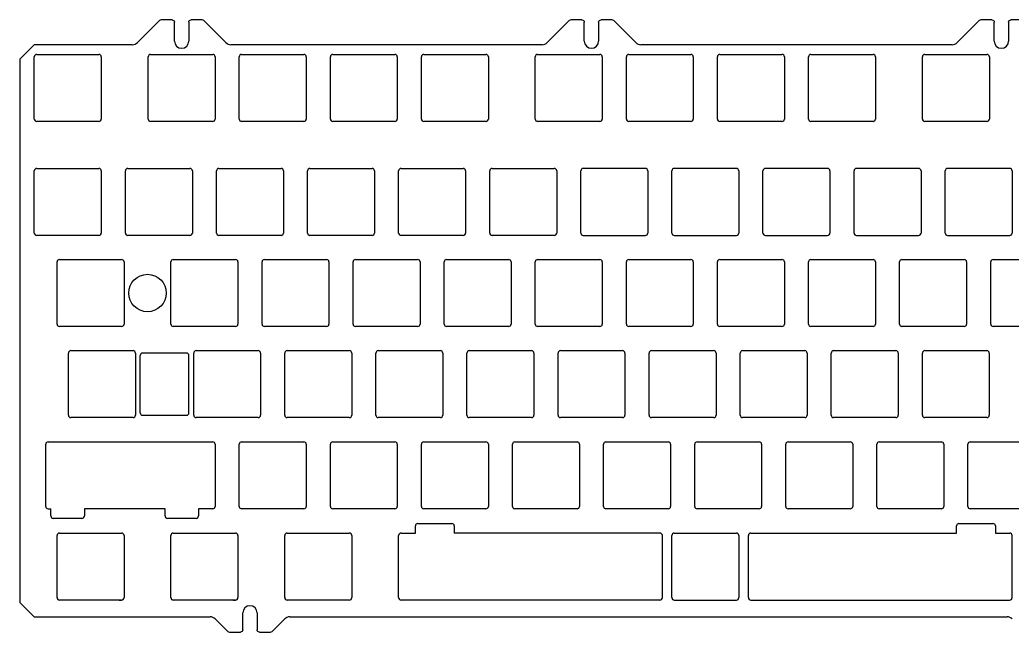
# Model space of a CAD drawing. Header units: millimetres. Extents: x 437 to 785, y 1108 to 1236.
# Drawn here: x 436.6 to 644.2, y 1108.2 to 1236.2 of the extents above; entities that cross this region are included whole.
import ezdxf

# ---------------------------------------------------------------- set-up
doc = ezdxf.new("R2010")
doc.units = ezdxf.units.MM
doc.layers.get('0').update_dxf_attribs({"linetype": 'CONTINUOUS'})

msp = doc.modelspace()

# ---------------------------------------------------------------- linework, layer by layer
at = {"color": 7, "linetype": 'CONTINUOUS'}
for p, q in [((465.67, 1235.87), (461.2, 1231.41)), ((468.46, 1236.17), (466.37, 1236.17)), ((468.96, 1231.72), (468.96, 1235.67)), ((471.96, 1235.67), (471.96, 1231.72)), ((474.55, 1236.17), (472.46, 1236.17)), ((479.72, 1231.41), (475.25, 1235.87)), ((551.39, 1235.87), (546.92, 1231.41)), ((554.18, 1236.17), (552.1, 1236.17)), ((554.68, 1231.72), (554.68, 1235.67)), ((557.68, 1235.67), (557.68, 1231.72)), ((560.27, 1236.17), (558.18, 1236.17)), ((565.44, 1231.41), (560.98, 1235.87)), ((637.12, 1235.87), (632.65, 1231.41)), ((639.91, 1236.17), (637.82, 1236.17)), ((640.41, 1231.72), (640.41, 1235.67)), ((643.41, 1235.67), (643.41, 1231.72)), ((646, 1236.17), (643.91, 1236.17)), ((439.62, 1230.97), (436.62, 1227.97)), ((460.14, 1230.97), (439.62, 1230.97)), ((545.86, 1230.97), (480.78, 1230.97)), ((631.59, 1230.97), (566.51, 1230.97)), ((440.15, 1228.94), (453.15, 1228.94)), ((463.96, 1228.94), (476.96, 1228.94)), ((483.01, 1228.94), (496.01, 1228.94)), ((502.06, 1228.94), (515.06, 1228.94)), ((521.11, 1228.94), (534.11, 1228.94)), ((544.92, 1228.94), (557.92, 1228.94)), ((563.97, 1228.94), (576.97, 1228.94)), ((583.02, 1228.94), (596.02, 1228.94)), ((602.07, 1228.94), (615.07, 1228.94)), ((625.89, 1228.94), (638.89, 1228.94)), ((436.62, 1227.97), (436.62, 1114.4)), ((439.65, 1215.44), (439.65, 1228.44)), ((453.65, 1228.44), (453.65, 1215.44)), ((463.46, 1215.44), (463.46, 1228.44)), ((477.46, 1228.44), (477.46, 1215.44)), ((482.51, 1215.44), (482.51, 1228.44)), ((496.51, 1228.44), (496.51, 1215.44)), ((501.56, 1215.44), (501.56, 1228.44)), ((515.56, 1228.44), (515.56, 1215.44)), ((520.61, 1215.44), (520.61, 1228.44)), ((534.61, 1228.44), (534.61, 1215.44)), ((544.42, 1215.44), (544.42, 1228.44)), ((558.42, 1228.44), (558.42, 1215.44)), ((563.47, 1215.44), (563.47, 1228.44)), ((577.47, 1228.44), (577.47, 1215.44)), ((582.52, 1215.44), (582.52, 1228.44)), ((596.52, 1228.44), (596.52, 1215.44)), ((601.57, 1215.44), (601.57, 1228.44)), ((615.57, 1228.44), (615.57, 1215.44)), ((625.39, 1215.44), (625.39, 1228.44)), ((639.39, 1228.44), (639.39, 1215.44)), ((453.15, 1214.94), (440.15, 1214.94)), ((476.96, 1214.94), (463.96, 1214.94)), ((496.01, 1214.94), (483.01, 1214.94)), ((515.06, 1214.94), (502.06, 1214.94)), ((534.11, 1214.94), (521.11, 1214.94)), ((557.92, 1214.94), (544.92, 1214.94)), ((576.97, 1214.94), (563.97, 1214.94)), ((596.02, 1214.94), (583.02, 1214.94)), ((615.07, 1214.94), (602.07, 1214.94)), ((638.89, 1214.94), (625.89, 1214.94)), ((439.65, 1191.61), (439.65, 1204.61)), ((440.15, 1205.11), (453.15, 1205.11)), ((453.65, 1204.61), (453.65, 1191.61)), ((458.7, 1191.61), (458.7, 1204.61)), ((459.2, 1205.11), (472.2, 1205.11)), ((472.7, 1204.61), (472.7, 1191.61)), ((477.75, 1191.61), (477.75, 1204.61)), ((478.25, 1205.11), (491.25, 1205.11)), ((491.75, 1204.61), (491.75, 1191.61)), ((496.8, 1191.61), (496.8, 1204.61)), ((497.3, 1205.11), (510.3, 1205.11)), ((510.8, 1204.61), (510.8, 1191.61)), ((515.85, 1191.61), (515.85, 1204.61)), ((516.35, 1205.11), (529.35, 1205.11)), ((529.85, 1204.61), (529.85, 1191.61)), ((534.9, 1191.61), (534.9, 1204.61)), ((535.4, 1205.11), (548.4, 1205.11)), ((548.9, 1204.61), (548.9, 1191.61)), ((553.95, 1191.61), (553.95, 1204.61)), ((567.45, 1205.11), (554.45, 1205.11)), ((567.95, 1204.61), (567.95, 1191.61)), ((573, 1191.61), (573, 1204.61)), ((586.5, 1205.11), (573.5, 1205.11)), ((587, 1204.61), (587, 1191.61)), ((592.05, 1191.61), (592.05, 1204.61)), ((605.55, 1205.11), (592.55, 1205.11)), ((606.05, 1204.61), (606.05, 1191.61)), ((611.1, 1191.61), (611.1, 1204.61)), ((624.6, 1205.11), (611.6, 1205.11)), ((625.1, 1204.61), (625.1, 1191.61)), ((630.15, 1191.61), (630.15, 1204.61)), ((643.65, 1205.11), (630.65, 1205.11)), ((644.15, 1204.61), (644.15, 1191.61)), ((453.15, 1191.11), (440.15, 1191.11)), ((472.2, 1191.11), (459.2, 1191.11)), ((491.25, 1191.11), (478.25, 1191.11)), ((510.3, 1191.11), (497.3, 1191.11)), ((529.35, 1191.11), (516.35, 1191.11)), ((548.4, 1191.11), (535.4, 1191.11)), ((554.45, 1191.11), (567.45, 1191.11)), ((573.5, 1191.11), (586.5, 1191.11)), ((592.55, 1191.11), (605.55, 1191.11)), ((611.6, 1191.11), (624.6, 1191.11)), ((630.65, 1191.11), (643.65, 1191.11)), ((444.41, 1172.58), (444.41, 1185.58)), ((444.91, 1186.08), (457.91, 1186.08)), ((458.41, 1185.58), (458.41, 1172.58)), ((468.22, 1172.58), (468.22, 1185.58)), ((468.72, 1186.08), (481.72, 1186.08)), ((482.22, 1185.58), (482.22, 1172.58)), ((487.27, 1172.58), (487.27, 1185.58)), ((487.77, 1186.08), (500.77, 1186.08)), ((501.27, 1185.58), (501.27, 1172.58)), ((506.32, 1172.58), (506.32, 1185.58)), ((506.82, 1186.08), (519.82, 1186.08)), ((520.32, 1185.58), (520.32, 1172.58)), ((525.37, 1172.58), (525.37, 1185.58)), ((525.87, 1186.08), (538.87, 1186.08)), ((539.37, 1185.58), (539.37, 1172.58)), ((544.42, 1172.58), (544.42, 1185.58)), ((544.92, 1186.08), (557.92, 1186.08)), ((558.42, 1185.58), (558.42, 1172.58)), ((563.47, 1172.58), (563.47, 1185.58)), ((563.97, 1186.08), (576.97, 1186.08)), ((577.47, 1185.58), (577.47, 1172.58)), ((582.52, 1172.58), (582.52, 1185.58)), ((583.02, 1186.08), (596.02, 1186.08)), ((596.52, 1185.58), (596.52, 1172.58)), ((601.57, 1172.58), (601.57, 1185.58)), ((602.07, 1186.08), (615.07, 1186.08)), ((615.57, 1185.58), (615.57, 1172.58)), ((620.62, 1172.58), (620.62, 1185.58)), ((621.12, 1186.08), (634.12, 1186.08)), ((634.62, 1185.58), (634.62, 1172.58)), ((639.67, 1172.58), (639.67, 1185.58)), ((640.17, 1186.08), (653.17, 1186.08)), ((457.91, 1172.08), (444.91, 1172.08)), ((481.72, 1172.08), (468.72, 1172.08)), ((500.77, 1172.08), (487.77, 1172.08)), ((519.82, 1172.08), (506.82, 1172.08)), ((538.87, 1172.08), (525.87, 1172.08)), ((557.92, 1172.08), (544.92, 1172.08)), ((576.97, 1172.08), (563.97, 1172.08)), ((596.02, 1172.08), (583.02, 1172.08)), ((615.07, 1172.08), (602.07, 1172.08)), ((634.12, 1172.08), (621.12, 1172.08)), ((653.17, 1172.08), (640.17, 1172.08)), ((446.79, 1153.53), (446.79, 1166.53)), ((447.29, 1167.03), (460.29, 1167.03)), ((460.79, 1166.53), (460.79, 1153.53)), ((472.98, 1153.53), (472.98, 1166.53)), ((473.48, 1167.03), (486.48, 1167.03)), ((486.98, 1166.53), (486.98, 1153.53)), ((492.03, 1153.53), (492.03, 1166.53)), ((492.53, 1167.03), (505.53, 1167.03)), ((506.03, 1166.53), (506.03, 1153.53)), ((511.08, 1153.53), (511.08, 1166.53)), ((511.58, 1167.03), (524.58, 1167.03)), ((525.08, 1166.53), (525.08, 1153.53)), ((530.13, 1153.53), (530.13, 1166.53)), ((530.63, 1167.03), (543.63, 1167.03)), ((544.13, 1166.53), (544.13, 1153.53)), ((549.18, 1153.53), (549.18, 1166.53)), ((549.68, 1167.03), (562.68, 1167.03)), ((563.18, 1166.53), (563.18, 1153.53)), ((568.23, 1153.53), (568.23, 1166.53)), ((568.73, 1167.03), (581.73, 1167.03)), ((582.23, 1166.53), (582.23, 1153.53)), ((587.28, 1153.53), (587.28, 1166.53)), ((587.78, 1167.03), (600.78, 1167.03)), ((601.28, 1166.53), (601.28, 1153.53)), ((606.33, 1153.53), (606.33, 1166.53)), ((606.83, 1167.03), (619.83, 1167.03)), ((620.33, 1166.53), (620.33, 1153.53)), ((625.38, 1153.53), (625.38, 1166.53)), ((625.88, 1167.03), (638.88, 1167.03)), ((639.38, 1166.53), (639.38, 1153.53)), ((460.29, 1153.03), (447.29, 1153.03)), ((486.48, 1153.03), (473.48, 1153.03)), ((505.53, 1153.03), (492.53, 1153.03)), ((524.58, 1153.03), (511.58, 1153.03)), ((543.63, 1153.03), (530.63, 1153.03)), ((562.68, 1153.03), (549.68, 1153.03)), ((581.73, 1153.03), (568.73, 1153.03)), ((600.78, 1153.03), (587.78, 1153.03)), ((619.83, 1153.03), (606.83, 1153.03)), ((638.88, 1153.03), (625.88, 1153.03)), ((442.53, 1147.98), (476.96, 1147.98)), ((483.01, 1147.98), (496.01, 1147.98)), ((502.06, 1147.98), (515.06, 1147.98)), ((521.11, 1147.98), (534.11, 1147.98)), ((540.16, 1147.98), (553.16, 1147.98)), ((559.21, 1147.98), (572.21, 1147.98)), ((578.26, 1147.98), (591.26, 1147.98)), ((597.31, 1147.98), (610.31, 1147.98)), ((616.36, 1147.98), (629.36, 1147.98)), ((635.41, 1147.98), (648.41, 1147.98)), ((442.03, 1134.48), (442.03, 1147.48)), ((477.46, 1147.48), (477.46, 1134.48)), ((482.51, 1134.48), (482.51, 1147.48)), ((496.51, 1147.48), (496.51, 1134.48)), ((501.56, 1134.48), (501.56, 1147.48)), ((515.56, 1147.48), (515.56, 1134.48)), ((520.61, 1134.48), (520.61, 1147.48)), ((534.61, 1147.48), (534.61, 1134.48)), ((539.66, 1134.48), (539.66, 1147.48)), ((553.66, 1147.48), (553.66, 1134.48)), ((558.71, 1134.48), (558.71, 1147.48)), ((572.71, 1147.48), (572.71, 1134.48)), ((577.76, 1134.48), (577.76, 1147.48)), ((591.76, 1147.48), (591.76, 1134.48)), ((596.81, 1134.48), (596.81, 1147.48)), ((610.81, 1147.48), (610.81, 1134.48)), ((615.86, 1134.48), (615.86, 1147.48)), ((629.86, 1147.48), (629.86, 1134.48)), ((634.91, 1134.48), (634.91, 1147.48)), ((442.53, 1133.98), (443.11, 1133.98)), ((443.11, 1132.48), (443.11, 1133.98)), ((450.11, 1133.98), (450.11, 1132.48)), ((466.99, 1133.98), (450.11, 1133.98)), ((466.99, 1132.48), (466.99, 1133.98)), ((476.96, 1133.98), (473.99, 1133.98)), ((473.99, 1133.98), (473.99, 1132.48)), ((496.01, 1133.98), (483.01, 1133.98)), ((515.06, 1133.98), (502.06, 1133.98)), ((534.11, 1133.98), (521.11, 1133.98)), ((553.16, 1133.98), (540.16, 1133.98)), ((572.21, 1133.98), (559.21, 1133.98)), ((591.26, 1133.98), (578.26, 1133.98)), ((610.31, 1133.98), (597.31, 1133.98)), ((629.36, 1133.98), (616.36, 1133.98)), ((648.41, 1133.98), (635.41, 1133.98)), ((449.61, 1131.98), (443.61, 1131.98)), ((473.49, 1131.98), (467.49, 1131.98)), ((519.85, 1130.91), (526.97, 1130.91)), ((632.53, 1128.91), (632.53, 1130.41)), ((633.03, 1130.91), (640.15, 1130.91)), ((640.65, 1130.41), (640.65, 1128.91)), ((444.41, 1115.41), (444.41, 1128.41)), ((444.91, 1128.91), (457.91, 1128.91)), ((458.41, 1128.41), (458.41, 1115.41)), ((468.22, 1115.41), (468.22, 1128.41)), ((468.72, 1128.91), (481.72, 1128.91)), ((482.22, 1128.41), (482.22, 1115.41)), ((492.03, 1115.41), (492.03, 1128.41)), ((492.53, 1128.91), (505.53, 1128.91)), ((506.03, 1128.41), (506.03, 1115.41)), ((573, 1115.41), (573, 1128.41)), ((587, 1128.41), (587, 1115.41)), ((640.65, 1128.91), (643.65, 1128.91)), ((457.91, 1114.91), (444.91, 1114.91)), ((457.41, 1114.91), (457.4, 1114.91)), ((457.41, 1114.91), (457.91, 1114.91)), ((481.72, 1114.91), (468.72, 1114.91)), ((481.22, 1114.91), (481.21, 1114.91)), ((481.22, 1114.91), (481.72, 1114.91)), ((505.53, 1114.91), (492.53, 1114.91)), ((505.03, 1114.91), (505, 1114.91)), ((436.62, 1114.4), (439.62, 1111.4)), ((439.62, 1111.4), (476.43, 1111.4)), ((477.49, 1110.96), (479.95, 1108.5)), ((483.25, 1108.7), (483.25, 1112.23)), ((486.25, 1112.23), (486.25, 1108.7)), ((489.54, 1108.5), (492.01, 1110.96)), ((480.66, 1108.2), (482.75, 1108.2)), ((486.75, 1108.2), (488.83, 1108.2))]:
    msp.add_line(p, q, dxfattribs=at)
for p, q in [((471.48, 1166.53), (462.29, 1166.53)), ((461.79, 1154.03), (461.79, 1166.03)), ((471.98, 1154.03), (471.98, 1166.03)), ((462.29, 1153.53), (471.48, 1153.53)), ((519.35, 1128.91), (519.35, 1130.41)), ((527.47, 1130.41), (527.47, 1128.91)), ((515.85, 1115.41), (515.85, 1128.41)), ((516.35, 1128.91), (519.35, 1128.91)), ((570.5, 1128.91), (527.47, 1128.91)), ((571, 1115.41), (571, 1128.41)), ((573.5, 1128.91), (586.5, 1128.91)), ((589, 1115.41), (589, 1128.41)), ((589.5, 1128.91), (632.53, 1128.91)), ((644.15, 1115.41), (644.15, 1128.41)), ((570.5, 1114.91), (516.35, 1114.91)), ((573.5, 1114.91), (586.5, 1114.91)), ((589.5, 1114.91), (643.69, 1114.91))]:
    msp.add_line(p, q)
at = {"color": 7}
msp.add_line((493.07, 1111.4), (643.11, 1111.4), dxfattribs=at)
msp.add_circle((463.32, 1179.08), 3.91)
at = {"color": 7, "linetype": 'CONTINUOUS'}
for centre, radius, start, end in [((466.37, 1235.17), 1, 90, 135), ((474.55, 1235.17), 1, 45, 90), ((552.1, 1235.17), 1, 90, 135), ((560.27, 1235.17), 1, 45, 90), ((637.82, 1235.17), 1, 90, 135), ((460.14, 1232.47), 1.5, 270, 315), ((470.46, 1231.72), 1.5, 180, 0), ((480.78, 1232.47), 1.5, 225, 270), ((545.86, 1232.47), 1.5, 270, 315), ((556.18, 1231.72), 1.5, 180, 0), ((566.51, 1232.47), 1.5, 225, 270), ((631.59, 1232.47), 1.5, 270, 315), ((641.91, 1231.72), 1.5, 180, 0), ((440.15, 1228.44), 0.5, 90, 180), ((453.15, 1228.44), 0.5, 0, 90), ((463.96, 1228.44), 0.5, 90, 180), ((476.96, 1228.44), 0.5, 0, 90), ((483.01, 1228.44), 0.5, 90, 180), ((496.01, 1228.44), 0.5, 0, 90), ((502.06, 1228.44), 0.5, 90, 180), ((515.06, 1228.44), 0.5, 0, 90), ((521.11, 1228.44), 0.5, 90, 180), ((534.11, 1228.44), 0.5, 0, 90), ((544.92, 1228.44), 0.5, 90, 180), ((557.92, 1228.44), 0.5, 0, 90), ((563.97, 1228.44), 0.5, 90, 180), ((576.97, 1228.44), 0.5, 0, 90), ((583.02, 1228.44), 0.5, 90, 180), ((596.02, 1228.44), 0.5, 0, 90), ((602.07, 1228.44), 0.5, 90, 180), ((615.07, 1228.44), 0.5, 0, 90), ((625.89, 1228.44), 0.5, 90, 180), ((638.89, 1228.44), 0.5, 0, 90), ((440.15, 1215.44), 0.5, 180, 270), ((453.15, 1215.44), 0.5, 270, 0), ((463.96, 1215.44), 0.5, 180, 270), ((476.96, 1215.44), 0.5, 270, 0), ((483.01, 1215.44), 0.5, 180, 270), ((496.01, 1215.44), 0.5, 270, 0), ((502.06, 1215.44), 0.5, 180, 270), ((515.06, 1215.44), 0.5, 270, 0), ((521.11, 1215.44), 0.5, 180, 270), ((534.11, 1215.44), 0.5, 270, 0), ((544.92, 1215.44), 0.5, 180, 270), ((557.92, 1215.44), 0.5, 270, 0), ((563.97, 1215.44), 0.5, 180, 270), ((576.97, 1215.44), 0.5, 270, 0), ((583.02, 1215.44), 0.5, 180, 270), ((596.02, 1215.44), 0.5, 270, 0), ((602.07, 1215.44), 0.5, 180, 270), ((615.07, 1215.44), 0.5, 270, 0), ((625.89, 1215.44), 0.5, 180, 270), ((638.89, 1215.44), 0.5, 270, 0), ((440.15, 1204.61), 0.5, 90, 180), ((453.15, 1204.61), 0.5, 0, 90), ((459.2, 1204.61), 0.5, 90, 180), ((472.2, 1204.61), 0.5, 0, 90), ((478.25, 1204.61), 0.5, 90, 180), ((491.25, 1204.61), 0.5, 0, 90), ((497.3, 1204.61), 0.5, 90, 180), ((510.3, 1204.61), 0.5, 0, 90), ((516.35, 1204.61), 0.5, 90, 180), ((529.35, 1204.61), 0.5, 0, 90), ((535.4, 1204.61), 0.5, 90, 180), ((548.4, 1204.61), 0.5, 0, 90), ((554.45, 1204.61), 0.5, 90, 180), ((567.45, 1204.61), 0.5, 0, 90), ((573.5, 1204.61), 0.5, 90, 180), ((586.5, 1204.61), 0.5, 0, 90), ((592.55, 1204.61), 0.5, 90, 180), ((605.55, 1204.61), 0.5, 0, 90), ((611.6, 1204.61), 0.5, 90, 180), ((624.6, 1204.61), 0.5, 0, 90), ((630.65, 1204.61), 0.5, 90, 180), ((643.65, 1204.61), 0.5, 0, 90), ((440.15, 1191.61), 0.5, 180, 270), ((453.15, 1191.61), 0.5, 270, 0), ((459.2, 1191.61), 0.5, 180, 270), ((472.2, 1191.61), 0.5, 270, 0), ((478.25, 1191.61), 0.5, 180, 270), ((491.25, 1191.61), 0.5, 270, 0), ((497.3, 1191.61), 0.5, 180, 270), ((510.3, 1191.61), 0.5, 270, 0), ((516.35, 1191.61), 0.5, 180, 270), ((529.35, 1191.61), 0.5, 270, 0), ((535.4, 1191.61), 0.5, 180, 270), ((548.4, 1191.61), 0.5, 270, 0), ((554.45, 1191.61), 0.5, 180, 270), ((567.45, 1191.61), 0.5, 270, 0), ((573.5, 1191.61), 0.5, 180, 270), ((586.5, 1191.61), 0.5, 270, 0), ((592.55, 1191.61), 0.5, 180, 270), ((605.55, 1191.61), 0.5, 270, 0), ((611.6, 1191.61), 0.5, 180, 270), ((624.6, 1191.61), 0.5, 270, 0), ((630.65, 1191.61), 0.5, 180, 270), ((643.65, 1191.61), 0.5, 270, 0), ((444.91, 1185.58), 0.5, 90, 180), ((457.91, 1185.58), 0.5, 0, 90), ((468.72, 1185.58), 0.5, 90, 180), ((481.72, 1185.58), 0.5, 0, 90), ((487.77, 1185.58), 0.5, 90, 180), ((500.77, 1185.58), 0.5, 0, 90), ((506.82, 1185.58), 0.5, 90, 180), ((519.82, 1185.58), 0.5, 0, 90), ((525.87, 1185.58), 0.5, 90, 180), ((538.87, 1185.58), 0.5, 0, 90), ((544.92, 1185.58), 0.5, 90, 180), ((557.92, 1185.58), 0.5, 0, 90), ((563.97, 1185.58), 0.5, 90, 180), ((576.97, 1185.58), 0.5, 0, 90), ((583.02, 1185.58), 0.5, 90, 180), ((596.02, 1185.58), 0.5, 0, 90), ((602.07, 1185.58), 0.5, 90, 180), ((615.07, 1185.58), 0.5, 0, 90), ((621.12, 1185.58), 0.5, 90, 180), ((634.12, 1185.58), 0.5, 0, 90), ((640.17, 1185.58), 0.5, 90, 180), ((444.91, 1172.58), 0.5, 180, 270), ((457.91, 1172.58), 0.5, 270, 0), ((468.72, 1172.58), 0.5, 180, 270), ((481.72, 1172.58), 0.5, 270, 0), ((487.77, 1172.58), 0.5, 180, 270), ((500.77, 1172.58), 0.5, 270, 0), ((506.82, 1172.58), 0.5, 180, 270), ((519.82, 1172.58), 0.5, 270, 0), ((525.87, 1172.58), 0.5, 180, 270), ((538.87, 1172.58), 0.5, 270, 0), ((544.92, 1172.58), 0.5, 180, 270), ((557.92, 1172.58), 0.5, 270, 0), ((563.97, 1172.58), 0.5, 180, 270), ((576.97, 1172.58), 0.5, 270, 0), ((583.02, 1172.58), 0.5, 180, 270), ((596.02, 1172.58), 0.5, 270, 0), ((602.07, 1172.58), 0.5, 180, 270), ((615.07, 1172.58), 0.5, 270, 0), ((621.12, 1172.58), 0.5, 180, 270), ((634.12, 1172.58), 0.5, 270, 0), ((640.17, 1172.58), 0.5, 180, 270), ((447.29, 1166.53), 0.5, 90, 180), ((460.29, 1166.53), 0.5, 0, 90), ((473.48, 1166.53), 0.5, 90, 180), ((486.48, 1166.53), 0.5, 0, 90), ((492.53, 1166.53), 0.5, 90, 180), ((505.53, 1166.53), 0.5, 0, 90), ((511.58, 1166.53), 0.5, 90, 180), ((524.58, 1166.53), 0.5, 0, 90), ((530.63, 1166.53), 0.5, 90, 180), ((543.63, 1166.53), 0.5, 0, 90), ((549.68, 1166.53), 0.5, 90, 180), ((562.68, 1166.53), 0.5, 0, 90), ((568.73, 1166.53), 0.5, 90, 180), ((581.73, 1166.53), 0.5, 0, 90), ((587.78, 1166.53), 0.5, 90, 180), ((600.78, 1166.53), 0.5, 0, 90), ((606.83, 1166.53), 0.5, 90, 180), ((619.83, 1166.53), 0.5, 0, 90), ((625.88, 1166.53), 0.5, 90, 180), ((638.88, 1166.53), 0.5, 0, 90), ((447.29, 1153.53), 0.5, 180, 270), ((460.29, 1153.53), 0.5, 270, 0), ((473.48, 1153.53), 0.5, 180, 270), ((486.48, 1153.53), 0.5, 270, 0), ((492.53, 1153.53), 0.5, 180, 270), ((505.53, 1153.53), 0.5, 270, 0), ((511.58, 1153.53), 0.5, 180, 270), ((524.58, 1153.53), 0.5, 270, 0), ((530.63, 1153.53), 0.5, 180, 270), ((543.63, 1153.53), 0.5, 270, 0), ((549.68, 1153.53), 0.5, 180, 270), ((562.68, 1153.53), 0.5, 270, 0), ((568.73, 1153.53), 0.5, 180, 270), ((581.73, 1153.53), 0.5, 270, 0), ((587.78, 1153.53), 0.5, 180, 270), ((600.78, 1153.53), 0.5, 270, 0), ((606.83, 1153.53), 0.5, 180, 270), ((619.83, 1153.53), 0.5, 270, 0), ((625.88, 1153.53), 0.5, 180, 270), ((638.88, 1153.53), 0.5, 270, 0), ((442.53, 1147.48), 0.5, 90, 180), ((476.96, 1147.48), 0.5, 0, 90), ((483.01, 1147.48), 0.5, 90, 180), ((496.01, 1147.48), 0.5, 0, 90), ((502.06, 1147.48), 0.5, 90, 180), ((515.06, 1147.48), 0.5, 0, 90), ((521.11, 1147.48), 0.5, 90, 180), ((534.11, 1147.48), 0.5, 0, 90), ((540.16, 1147.48), 0.5, 90, 180), ((553.16, 1147.48), 0.5, 0, 90), ((559.21, 1147.48), 0.5, 90, 180), ((572.21, 1147.48), 0.5, 0, 90), ((578.26, 1147.48), 0.5, 90, 180), ((591.26, 1147.48), 0.5, 0, 90), ((597.31, 1147.48), 0.5, 90, 180), ((610.31, 1147.48), 0.5, 0, 90), ((616.36, 1147.48), 0.5, 90, 180), ((629.36, 1147.48), 0.5, 0, 90), ((635.41, 1147.48), 0.5, 90, 180), ((442.53, 1134.48), 0.5, 180, 270), ((476.96, 1134.48), 0.5, 270, 0), ((483.01, 1134.48), 0.5, 180, 270), ((496.01, 1134.48), 0.5, 270, 0), ((502.06, 1134.48), 0.5, 180, 270), ((515.06, 1134.48), 0.5, 270, 0), ((521.11, 1134.48), 0.5, 180, 270), ((534.11, 1134.48), 0.5, 270, 0), ((540.16, 1134.48), 0.5, 180, 270), ((553.16, 1134.48), 0.5, 270, 0), ((559.21, 1134.48), 0.5, 180, 270), ((572.21, 1134.48), 0.5, 270, 0), ((578.26, 1134.48), 0.5, 180, 270), ((591.26, 1134.48), 0.5, 270, 0), ((597.31, 1134.48), 0.5, 180, 270), ((610.31, 1134.48), 0.5, 270, 0), ((616.36, 1134.48), 0.5, 180, 270), ((629.36, 1134.48), 0.5, 270, 0), ((635.41, 1134.48), 0.5, 180, 270), ((443.61, 1132.48), 0.5, 180, 270), ((449.61, 1132.48), 0.5, 270, 0), ((467.49, 1132.48), 0.5, 180, 270), ((473.49, 1132.48), 0.5, 270, 0), ((633.03, 1130.41), 0.5, 90, 180), ((640.15, 1130.41), 0.5, 0, 90), ((444.91, 1128.41), 0.5, 90, 180), ((457.91, 1128.41), 0.5, 0, 90), ((468.72, 1128.41), 0.5, 90, 180), ((481.72, 1128.41), 0.5, 0, 90), ((492.53, 1128.41), 0.5, 90, 180), ((505.53, 1128.41), 0.5, 0, 90), ((444.91, 1115.41), 0.5, 180, 270), ((457.91, 1115.41), 0.5, 270, 0), ((468.72, 1115.41), 0.5, 180, 270), ((481.72, 1115.41), 0.5, 270, 0), ((492.53, 1115.41), 0.5, 180, 270), ((505.53, 1115.41), 0.5, 270, 0), ((484.75, 1112.23), 1.5, 0, 180), ((476.43, 1109.9), 1.5, 45, 90), ((493.07, 1109.9), 1.5, 90, 135), ((643.11, 1109.9), 1.5, 45, 90), ((480.66, 1109.2), 1, 225, 270), ((488.83, 1109.2), 1, 270, 315)]:
    msp.add_arc(centre, radius, start, end, dxfattribs=at)
for centre, start, end in [((462.29, 1166.03), 90, 180), ((471.48, 1166.03), 0, 90), ((462.29, 1154.03), 180, 270), ((471.48, 1154.03), 270, 0), ((519.85, 1130.41), 90, 180), ((526.97, 1130.41), 0, 90), ((516.35, 1128.41), 90, 180), ((570.5, 1128.41), 0, 90), ((573.5, 1128.41), 90, 180), ((586.5, 1128.41), 0, 90), ((589.5, 1128.41), 90, 180), ((643.65, 1128.41), 0, 90), ((516.35, 1115.41), 180, 270), ((570.5, 1115.41), 270, 0), ((573.5, 1115.41), 180, 270), ((586.5, 1115.41), 270, 0), ((589.5, 1115.41), 180, 270), ((643.65, 1115.41), 270, 0)]:
    msp.add_arc(centre, 0.5, start, end)
for points in [[(468.46, 1236.17), (468.59, 1236.17), (468.72, 1236.11), (468.91, 1235.93), (468.96, 1235.8), (468.96, 1235.67)], [(471.96, 1235.67), (471.96, 1235.8), (472.01, 1235.93), (472.2, 1236.11), (472.33, 1236.17), (472.46, 1236.17)], [(554.18, 1236.17), (554.32, 1236.17), (554.45, 1236.11), (554.63, 1235.93), (554.68, 1235.8), (554.68, 1235.67)], [(557.68, 1235.67), (557.68, 1235.8), (557.74, 1235.93), (557.92, 1236.11), (558.05, 1236.17), (558.18, 1236.17)], [(639.91, 1236.17), (640.04, 1236.17), (640.17, 1236.11), (640.36, 1235.93), (640.41, 1235.8), (640.41, 1235.67)], [(643.41, 1235.67), (643.41, 1235.8), (643.46, 1235.93), (643.65, 1236.11), (643.78, 1236.17), (643.91, 1236.17)], [(483.25, 1108.7), (483.25, 1108.57), (483.19, 1108.44), (483.01, 1108.26), (482.88, 1108.2), (482.75, 1108.2)], [(486.75, 1108.2), (486.62, 1108.2), (486.49, 1108.26), (486.3, 1108.44), (486.25, 1108.57), (486.25, 1108.7)]]:
    msp.add_open_spline(points, degree=3, knots=[0, 0, 0, 0, 0.5, 0.5, 1, 1, 1, 1], dxfattribs=at)

doc.saveas('drawing.dxf')
